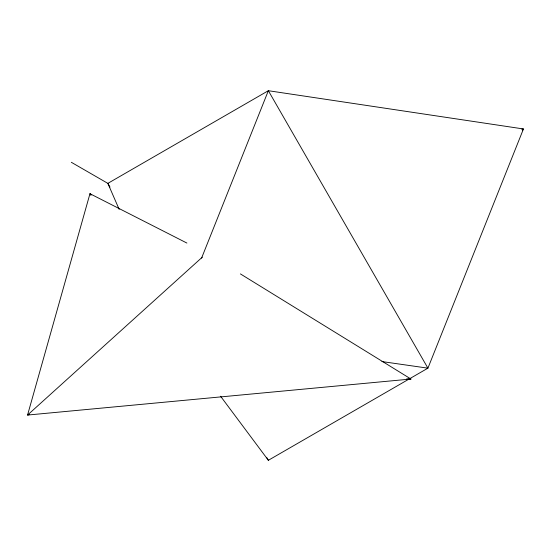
<?xml version="1.0" encoding="UTF-8"?>
<svg xmlns="http://www.w3.org/2000/svg" width="551" height="551" viewBox="0 0 551 551"><rect width="100%" height="100%" fill="white"/><g stroke="black" fill="none" stroke-linecap="round" stroke-linejoin="round"><path stroke-width="0.83" d="M201.563 258.137L268.351 90.708L523.45 128.962L427.92 368.164L268.351 460.292L220.579 396.238M522.403 130.325L523.45 128.962L521.742 129.189M202.272 257.193L27.55 415.061L410.956 379.026L240.408 273.909M29.217 414.641L27.55 415.061L89.965 193.704L186.892 243.053M406.666 378.84L410.956 379.026L409.29 378.62M381.905 361.559L427.92 368.164L268.351 90.708L107.851 183.373L71.341 162.297M90.97 195.088L89.965 193.704L90.915 195.137M109.993 187.071L107.851 183.373L119.168 209.373M266.622 457.316L268.351 460.292"/></g></svg>
